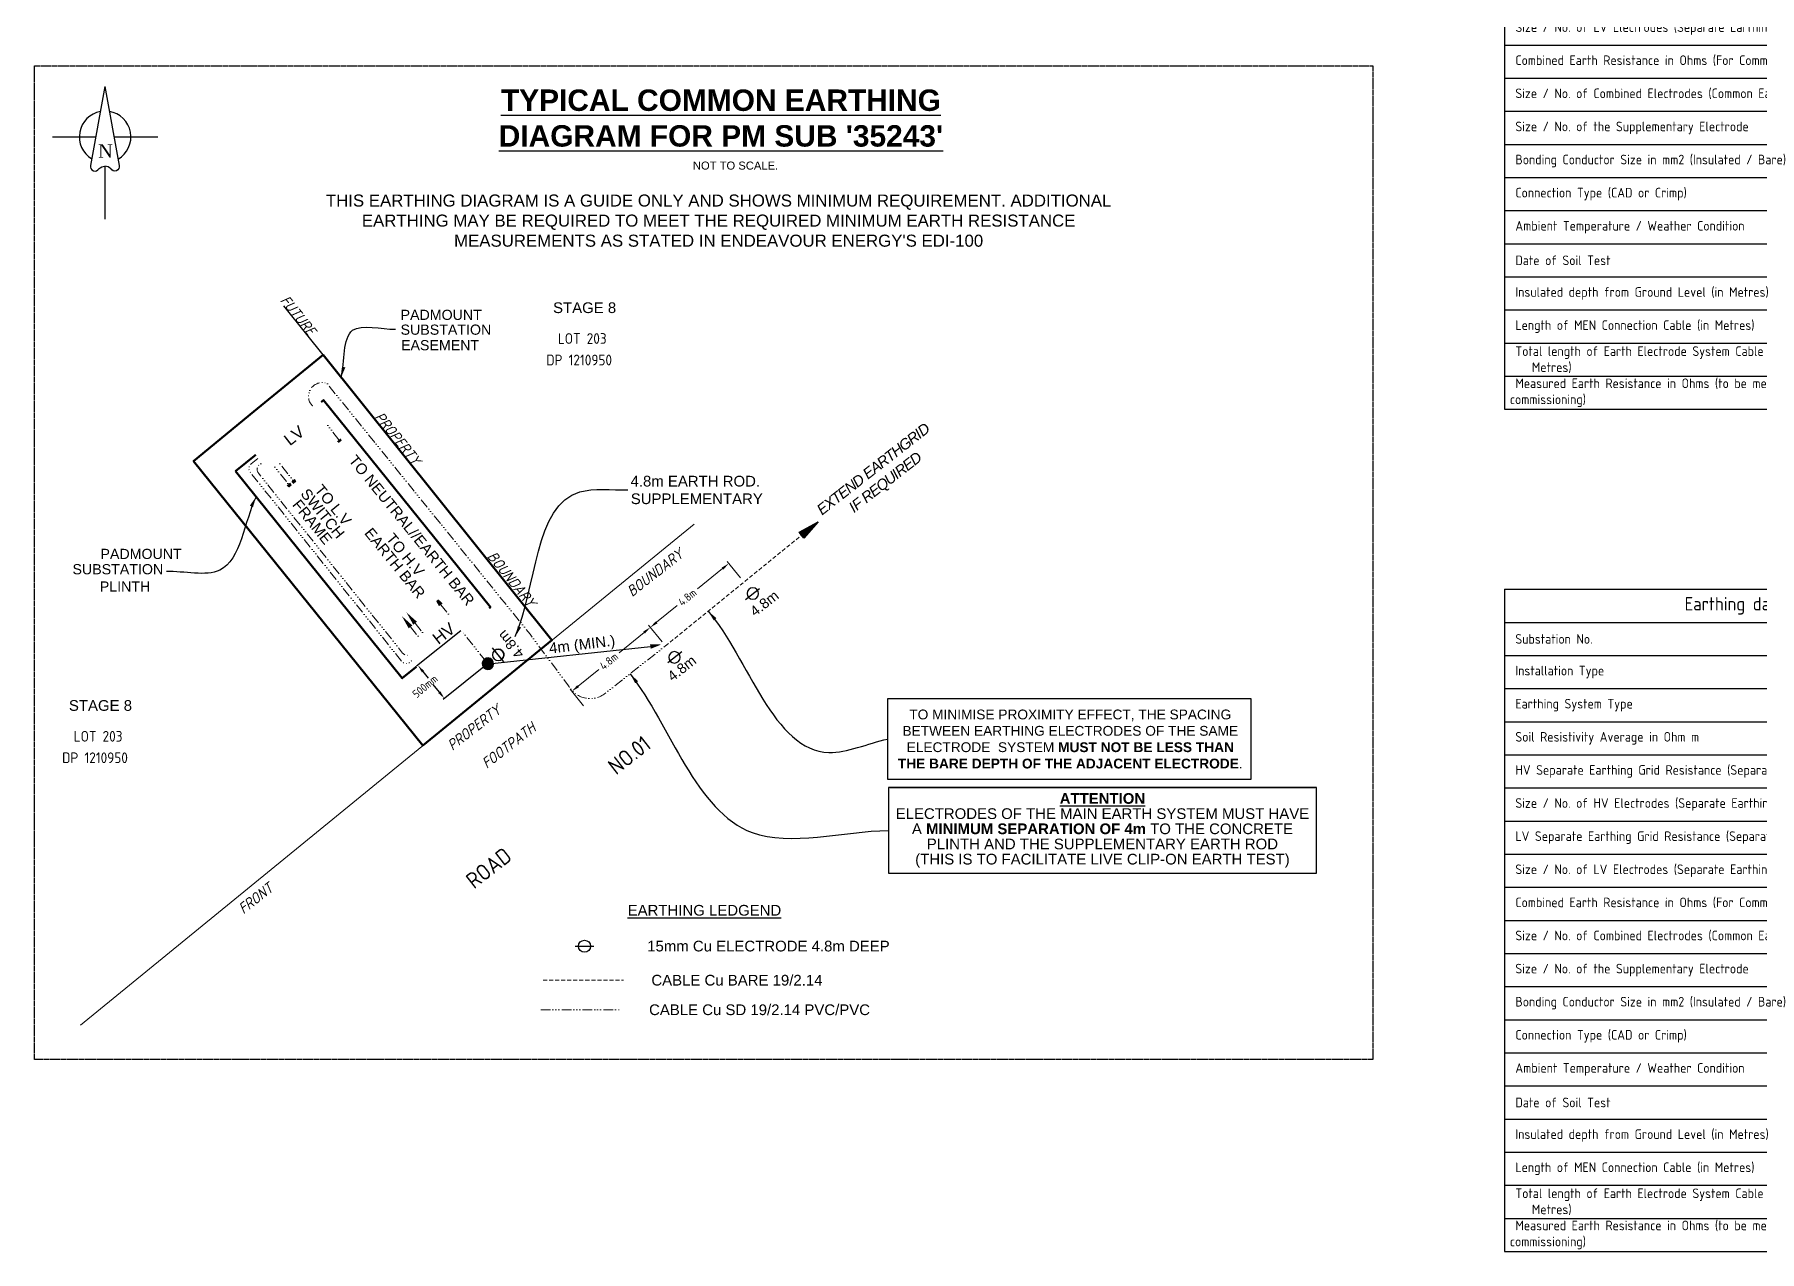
# Paper-space layout 'EARTHING' of a CAD drawing. Extents: x 6 to 839, y -116 to 471.
# Drawn here: x 303.3 to 625.8, y 5.8 to 233.2 of the extents above; entities that cross this region are included whole.
import ezdxf
from ezdxf.enums import TextEntityAlignment as Align

# ---------------------------------------------------------------- set-up
doc = ezdxf.new("R2010")
doc.units = 0
doc.header["$PDSIZE"] = -5
for name, pattern in [('ACAD_ISO14W100', [24, 12, -3, 0, -3, 0, -3, 0, -3]), ('Cable Exist OH', [1, 1, 0]), ('DASHED', [0.75, 0.5, -0.25])]:
    doc.linetypes.add(name, pattern=pattern)
doc.layers.add('_User_HV_Exist', color=7, linetype='Continuous')
doc.layers.add('Notes', color=7, linetype='Continuous')
doc.styles.add('ARIAL', font='arial.ttf', dxfattribs={"height": 2})
doc.styles.add('iecARIAL', font='arial.ttf', dxfattribs={"height": 2})
doc.styles.add('iecISOCP', font='isocp.shx')
doc.styles.add('iecNAME', font='times.ttf')
doc.styles.add('ieISOCP', font='isocp.shx')
doc.styles.add('ISOCP', font='isocp.shx')
doc.styles.get("Standard").update_dxf_attribs({"font": 'isocp.shx'})
doc.dimstyles.new('ISO-25', dxfattribs={"dimtxt": 2.5, "dimasz": 2.5, "dimexe": 1.25, "dimexo": 0.625, "dimtad": 1, "dimtxsty": 'Standard', "dimcen": 2.5, "dimadec": 0, "dimazin": 0, "dimtfac": 1, "dimtmove": 0, "dimatfit": 3, "dimfxl": 1, "dimarcsym": 0})
doc.dimstyles.get("Standard").update_dxf_attribs({"dimtxt": 0.18, "dimasz": 0.18, "dimexe": 0.18, "dimexo": 0.0625, "dimgap": 0.09, "dimtad": 0, "dimtih": 1, "dimtoh": 1, "dimdec": 4, "dimzin": 0, "dimdsep": 46, "dimtxsty": 'Standard', "dimcen": 0.09, "dimadec": 0, "dimazin": 0, "dimtfac": 1, "dimtdec": 4, "dimtofl": 0, "dimtmove": 0, "dimatfit": 3, "dimfxl": 1, "dimtolj": 1, "dimtzin": 0, "dimarcsym": 0})
doc.dimstyles.new('UGT1', dxfattribs={"dimtxt": 2.5, "dimasz": 2, "dimexe": 1.25, "dimexo": 0.625, "dimgap": 1, "dimtad": 1, "dimjust": 1, "dimlfac": 1000, "dimtxsty": 'iecISOCP', "dimblk1": 'M05', "dimblk2": 'NONE', "dimsah": 1, "dimcen": 0, "dimse1": 1, "dimse2": 1, "dimadec": 0, "dimazin": 0, "dimtfac": 1, "dimtmove": 0, "dimatfit": 3, "dimfxl": 1, "dimarcsym": 0})

# ---------------------------------------------------------------- blocks, each defined once
blk = doc.blocks.new('ARROW')
blk.add_hatch(color=256).paths.add_polyline_path([(4, -0.64), (4, 0.75), (0, 0)])
for p, q in [((0, 0), (4, 0.75)), ((4, -0.64), (0, 0)), ((4, 0.75), (4, -0.64))]:
    blk.add_line(p, q)
blk = doc.blocks.new('_None')
for p, q in [((-224.12, 37.61), (50.97, 171.88)), ((50.97, 171.88), (136.74, -98.28)), ((136.74, -98.28), (-121.37, -162.18))]:
    blk.add_line(p, q)
blk = doc.blocks.new('M05')
blk.add_hatch(color=256).paths.add_polyline_path([(-2, 0), (-0.7, -0.75), (-0.7, 0.75)])
at = {"color": 1}
blk.add_lwpolyline([(-0.7, 0.75), (-0.7, -0.75), (-2, 0)], close=True, dxfattribs=at)
blk = doc.blocks.new('*D173')
at = {"layer": 'Defpoints', "color": 0, "lineweight": 0, "transparency": 16777216}
for p in [(433.07, 134.36), (435.9, 130.88), (421.23, 118.94)]:
    blk.add_point(p, dxfattribs=at)
at = {"layer": 'Notes', "color": 0, "lineweight": 5, "transparency": 16777216}
for p, q in [((431.91, 133.41), (427.23, 129.6)), ((435.27, 131.66), (432.76, 134.74)), ((419.57, 123.37), (423.43, 126.5)), ((420.6, 119.72), (418.09, 122.81))]:
    blk.add_line(p, q, dxfattribs=at)
at = {"layer": 'Notes', "color": 0, "lineweight": 0, "transparency": 16777216}
for points in [[(431.75, 133.6), (432.07, 133.21), (433.07, 134.36)], [(419.41, 123.56), (419.73, 123.17), (418.41, 122.42)]]:
    blk.add_solid(points, dxfattribs=at)
at = {"layer": 'Notes', "color": 0, "lineweight": 5, "transparency": 16777216, "insert": (425.33, 128.05), "char_height": 1.5, "attachment_point": 5, "rotation": 39.144, "style": 'ISOCP'}
blk.add_mtext('4.8m', dxfattribs=at)
blk = doc.blocks.new('*D174')
at = {"layer": 'Defpoints', "color": 0, "lineweight": 0, "transparency": 16777216}
for p in [(418.41, 122.42), (421.23, 118.94), (406.57, 107.01)]:
    blk.add_point(p, dxfattribs=at)
at = {"layer": 'Notes', "color": 0, "lineweight": 5, "transparency": 16777216}
for p, q in [((420.6, 119.72), (418.09, 122.81)), ((417.24, 121.47), (412.56, 117.66)), ((404.9, 111.43), (408.76, 114.57)), ((405.94, 107.78), (403.43, 110.87))]:
    blk.add_line(p, q, dxfattribs=at)
at = {"layer": 'Notes', "color": 0, "lineweight": 0, "transparency": 16777216}
for points in [[(417.09, 121.67), (417.4, 121.28), (418.41, 122.42)], [(404.75, 111.62), (405.06, 111.23), (403.74, 110.48)]]:
    blk.add_solid(points, dxfattribs=at)
at = {"layer": 'Notes', "color": 0, "lineweight": 5, "transparency": 16777216, "insert": (410.66, 116.11), "char_height": 1.5, "attachment_point": 5, "rotation": 39.144, "style": 'ISOCP'}
blk.add_mtext('4.8m', dxfattribs=at)
blk = doc.blocks.new('*D175')
at = {"color": 0, "lineweight": -2, "transparency": 16777216}
for p, q in [((382.98, 121.75), (374.72, 115.15)), ((375.89, 114.17), (376.9, 112.91)), ((387.93, 115.55), (379.68, 108.95)), ((378.97, 110.31), (377.83, 111.74))]:
    blk.add_line(p, q, dxfattribs=at)
at = {"color": 0, "lineweight": 0, "transparency": 16777216}
for points in [[(376.09, 114.32), (375.7, 114.01), (374.96, 115.34)], [(379.17, 110.47), (378.78, 110.15), (379.91, 109.14)]]:
    blk.add_solid(points, dxfattribs=at)
at = {"layer": 'Defpoints', "color": 0, "lineweight": 0, "transparency": 16777216}
for p in [(383.09, 121.84), (388.05, 115.64), (379.91, 109.14)]:
    blk.add_point(p, dxfattribs=at)
at = {"color": 0, "transparency": 16777216, "insert": (376.29, 111.42), "char_height": 1.5, "attachment_point": 5, "rotation": 40}
blk.add_mtext('\\A1;500mm       ', dxfattribs=at)
blk = doc.blocks.new('JPD_Box-20x10')
at = {"layer": 'Notes', "linetype": 'Continuous'}
blk.add_lwpolyline([(-10, -5), (10, -5), (10, 5), (-10, 5)], close=True, dxfattribs=at)
blk = doc.blocks.new('NorthPnt 11(NP11)')
for p, q in [((-19.7, 0.02), (-3.49, 0)), ((3.32, 0), (19.7, -0.02)), ((-0.08, -10.94), (-0.08, -30.8))]:
    blk.add_line(p, q)
for points in [[(-0.08, 18.81), (-5.43, -10.68, 0.877048), (-2.29, -11.9, -0.1543), (-0.08, -10.94, 0.090511)], [(-0.08, 18.81), (5.26, -10.68, -0.877048), (2.13, -11.9, 0.1543), (-0.08, -10.94, -0.090511)]]:
    blk.add_lwpolyline(points, format="xyb")
for start, end in [(100.5988, 238.86433), (300.09942, 80.43745)]:
    blk.add_arc((0, 0), 9.64, start, end)
at = {"color": 7, "style": 'iecNAME'}
blk.add_text('N', height=5.02, dxfattribs=at).set_placement((-2.62, -7.82))
blk = doc.blocks.new('*T225')
at = {"layer": 'Notes', "lineweight": -2, "transparency": 16777216}
for p, q in [((0, 0), (116.72, 0)), ((0, 0), (0, -123.73)), ((116.72, 0), (116.72, -123.73)), ((0, -6.19), (116.72, -6.19)), ((78.89, -6.19), (78.89, -123.73)), ((0, -12.37), (116.72, -12.37)), ((0, -18.56), (116.72, -18.56)), ((0, -24.75), (116.72, -24.75)), ((0, -30.93), (116.72, -30.93)), ((0, -37.12), (116.72, -37.12)), ((0, -43.31), (116.72, -43.31)), ((0, -49.49), (116.72, -49.49)), ((0, -55.68), (116.72, -55.68)), ((0, -61.87), (116.72, -61.87)), ((0, -68.05), (116.72, -68.05)), ((0, -74.24), (116.72, -74.24)), ((0, -80.43), (116.72, -80.43)), ((0, -86.61), (116.72, -86.61)), ((0, -92.8), (116.72, -92.8)), ((0, -98.99), (116.72, -98.99)), ((0, -105.17), (116.72, -105.17)), ((0, -111.36), (116.72, -111.36)), ((0, -117.54), (116.72, -117.54)), ((0, -123.73), (116.72, -123.73))]:
    blk.add_line(p, q, dxfattribs=at)
at = {"layer": 'Notes', "color": 0, "transparency": 16777216}
for s, insert, char_height, width, attachment_point in [('Earthing data to be capture to GIS', (58.36, -3.09), 2.5, 114.7151, 5), (' Substation No. ', (1, -9.28), 1.8, 76.8903, 4), ('35237', (79.89, -9.28), 1.8, 35.8248, 4), (' Installation Type', (1, -15.47), 1.8, 76.8903, 4), (' UNDERGROUND', (79.89, -15.47), 1.8, 35.8248, 4), (' Earthing System Type', (1, -21.65), 1.8, 76.8903, 4), (' COMMON', (79.89, -21.65), 1.8, 35.8248, 4), ('30.9 ohm metres DEPTH (1.10m)\\P9.92 ohm metres DEPTH (INFINITY)', (79.89, -27.84), 1.8, 35.8248, 4), (' Soil Resistivity Average in Ohm m', (1, -27.84), 1.8, 76.8903, 4), (' HV Separate Earthing Grid Resistance (Separate Earthing Only)', (1, -34.03), 1.8, 76.8903, 4), (' N/A', (79.89, -34.03), 1.8, 35.8248, 4), (' Size / No. of HV Electrodes (Separate Earthing Only)', (1, -40.21), 1.8, 76.8903, 4), (' N/A', (79.89, -40.21), 1.8, 35.8248, 4), (' LV Separate Earthing Grid Resistance (Separate Earthing Only)', (1, -46.4), 1.8, 76.8903, 4), (' N/A', (79.89, -46.4), 1.8, 35.8248, 4), (' Size / No. of LV Electrodes (Separate Earthing Only)', (1, -52.59), 1.8, 76.8903, 4), (' N/A', (79.89, -52.59), 1.8, 35.8248, 4), (' Combined Earth Resistance in Ohms (For Common Earthing)', (1, -58.77), 1.8, 76.8903, 4), ('1.56 ohm', (79.89, -58.77), 1.8, 35.8248, 4), (' Size / No. of Combined Electrodes (Common Earthing)', (1, -64.96), 1.8, 76.8903, 4), (' 2 x 4.8m', (79.89, -64.96), 1.8, 35.8248, 4), (' Size / No. of the Supplementary Electrode', (1, -71.15), 1.8, 76.8903, 4), (' 1 x 4.8m', (79.89, -71.15), 1.8, 35.8248, 4), (' Bonding Conductor Size in mm2 (Insulated / Bare)', (1, -77.33), 1.8, 76.8903, 4), (' INSULATED 19/2.14 PVC/PVC', (79.89, -77.33), 1.8, 35.8248, 4), (' Connection Type (CAD or Crimp)', (1, -83.52), 1.8, 76.8903, 4), (' Crimp', (79.89, -83.52), 1.8, 35.8248, 4), (' Ambient Temperature / Weather Condition', (1, -89.71), 1.8, 76.8903, 4), ('27 deg C', (79.89, -89.71), 1.8, 35.8248, 4), (' Date of Soil Test', (1, -95.89), 1.8, 76.8903, 4), ('30/03/2016', (79.89, -95.89), 1.8, 35.8248, 4), (' Insulated depth from Ground Level (in Metres)', (1, -102.08), 1.8, 76.8903, 4), (' NIL', (79.89, -102.08), 1.8, 35.8248, 4), (' Length of MEN Connection Cable (in Metres)', (1, -108.27), 1.8, 76.8903, 4), (' NIL', (79.89, -108.27), 1.8, 35.8248, 4), (' Total length of Earth Electrode System Cable (incl. Insulated & Bare in        Metres)', (1, -114.45), 1.8, 76.8903, 4), (' INSULATED: 12 (m)\\P BARE: 15(m)', (79.89, -114.45), 1.8, 35.8248, 4), (' Measured Earth Resistance in Ohms (to be measured by L1 ASP on commissioning)', (1, -120.64), 1.8, 76.8903, 4), ('  _ Ohm', (79.89, -120.64), 1.8, 35.8248, 4)]:
    blk.add_mtext(s, dxfattribs=dict(at, insert=insert, char_height=char_height, width=width, attachment_point=attachment_point))
blk = doc.blocks.new('*T252')
at = {"layer": 'Notes', "lineweight": -2, "transparency": 16777216}
for p, q in [((0, 0), (116.72, 0)), ((0, 0), (0, -123.73)), ((116.72, 0), (116.72, -123.73)), ((0, -6.19), (116.72, -6.19)), ((78.89, -6.19), (78.89, -123.73)), ((0, -12.37), (116.72, -12.37)), ((0, -18.56), (116.72, -18.56)), ((0, -24.75), (116.72, -24.75)), ((0, -30.93), (116.72, -30.93)), ((0, -37.12), (116.72, -37.12)), ((0, -43.31), (116.72, -43.31)), ((0, -49.49), (116.72, -49.49)), ((0, -55.68), (116.72, -55.68)), ((0, -61.87), (116.72, -61.87)), ((0, -68.05), (116.72, -68.05)), ((0, -74.24), (116.72, -74.24)), ((0, -80.43), (116.72, -80.43)), ((0, -86.61), (116.72, -86.61)), ((0, -92.8), (116.72, -92.8)), ((0, -98.99), (116.72, -98.99)), ((0, -105.17), (116.72, -105.17)), ((0, -111.36), (116.72, -111.36)), ((0, -117.54), (116.72, -117.54)), ((0, -123.73), (116.72, -123.73))]:
    blk.add_line(p, q, dxfattribs=at)
at = {"layer": 'Notes', "color": 0, "transparency": 16777216}
for s, insert, char_height, width, attachment_point in [('Earthing data to be capture to GIS', (58.36, -3.09), 2.5, 114.7151, 5), (' Substation No. ', (1, -9.28), 1.8, 76.8903, 4), ('35242', (79.89, -9.28), 1.8, 35.8248, 4), (' Installation Type', (1, -15.47), 1.8, 76.8903, 4), (' UNDERGROUND', (79.89, -15.47), 1.8, 35.8248, 4), (' Earthing System Type', (1, -21.65), 1.8, 76.8903, 4), (' COMMON', (79.89, -21.65), 1.8, 35.8248, 4), ('30.9 ohm metres DEPTH (1.10m)\\P9.92 ohm metres DEPTH (INFINITY)', (79.89, -27.84), 1.8, 35.8248, 4), (' Soil Resistivity Average in Ohm m', (1, -27.84), 1.8, 76.8903, 4), (' HV Separate Earthing Grid Resistance (Separate Earthing Only)', (1, -34.03), 1.8, 76.8903, 4), (' N/A', (79.89, -34.03), 1.8, 35.8248, 4), (' Size / No. of HV Electrodes (Separate Earthing Only)', (1, -40.21), 1.8, 76.8903, 4), (' N/A', (79.89, -40.21), 1.8, 35.8248, 4), (' LV Separate Earthing Grid Resistance (Separate Earthing Only)', (1, -46.4), 1.8, 76.8903, 4), (' N/A', (79.89, -46.4), 1.8, 35.8248, 4), (' Size / No. of LV Electrodes (Separate Earthing Only)', (1, -52.59), 1.8, 76.8903, 4), (' N/A', (79.89, -52.59), 1.8, 35.8248, 4), (' Combined Earth Resistance in Ohms (For Common Earthing)', (1, -58.77), 1.8, 76.8903, 4), ('1.56 ohm', (79.89, -58.77), 1.8, 35.8248, 4), (' Size / No. of Combined Electrodes (Common Earthing)', (1, -64.96), 1.8, 76.8903, 4), (' 2 x 4.8m', (79.89, -64.96), 1.8, 35.8248, 4), (' Size / No. of the Supplementary Electrode', (1, -71.15), 1.8, 76.8903, 4), (' 1 x 4.8m', (79.89, -71.15), 1.8, 35.8248, 4), (' Bonding Conductor Size in mm2 (Insulated / Bare)', (1, -77.33), 1.8, 76.8903, 4), (' INSULATED 19/2.14 PVC/PVC', (79.89, -77.33), 1.8, 35.8248, 4), (' Connection Type (CAD or Crimp)', (1, -83.52), 1.8, 76.8903, 4), (' Crimp', (79.89, -83.52), 1.8, 35.8248, 4), (' Ambient Temperature / Weather Condition', (1, -89.71), 1.8, 76.8903, 4), ('27 deg C', (79.89, -89.71), 1.8, 35.8248, 4), (' Date of Soil Test', (1, -95.89), 1.8, 76.8903, 4), ('30/03/2016', (79.89, -95.89), 1.8, 35.8248, 4), (' Insulated depth from Ground Level (in Metres)', (1, -102.08), 1.8, 76.8903, 4), (' NIL', (79.89, -102.08), 1.8, 35.8248, 4), (' Length of MEN Connection Cable (in Metres)', (1, -108.27), 1.8, 76.8903, 4), (' NIL', (79.89, -108.27), 1.8, 35.8248, 4), (' Total length of Earth Electrode System Cable (incl. Insulated & Bare in        Metres)', (1, -114.45), 1.8, 76.8903, 4), (' INSULATED: 12 (m)\\P BARE: 15(m)', (79.89, -114.45), 1.8, 35.8248, 4), (' Measured Earth Resistance in Ohms (to be measured by L1 ASP on commissioning)', (1, -120.64), 1.8, 76.8903, 4), ('  _ Ohm', (79.89, -120.64), 1.8, 35.8248, 4)]:
    blk.add_mtext(s, dxfattribs=dict(at, insert=insert, char_height=char_height, width=width, attachment_point=attachment_point))

psp = doc.layouts.new('EARTHING')

# ---------------------------------------------------------------- hatches: boundary and pattern name
at = {"layer": 'Notes'}
h = psp.add_hatch(color=256, dxfattribs=at)
edge = h.paths.add_edge_path()
edge.add_ellipse((435.93957, 130.86108), major_axis=(-0.9862, 0.41187), ratio=1, start_angle=-225, end_angle=135, ccw=False)
h = psp.add_hatch(color=256, dxfattribs=at)
edge = h.paths.add_edge_path()
edge.add_ellipse((421.28663, 118.93428), major_axis=(-0.9862, 0.41187), ratio=1, start_angle=-225, end_angle=135, ccw=False)
h = psp.add_hatch(color=256, dxfattribs=at)
edge = h.paths.add_edge_path()
edge.add_ellipse((388.04706, 115.64017), major_axis=(0.46639, 0.96161), ratio=1, start_angle=0, end_angle=360, ccw=False)

# ---------------------------------------------------------------- linework, layer by layer
at = {"layer": 'Notes', "linetype": 'Continuous', "lineweight": 15, "ltscale": 0.5}
psp.add_line((426.629, 141.73708), (311.85852, 48.10156), dxfattribs=at)
at = {"layer": 'Notes'}
for p, q in [((436.22839, 127.63789), (438.82273, 129.71756)), ((391.01001, 116.00196), (388.93186, 118.59752)), ((421.70832, 115.85036), (424.30266, 117.93003)), ((404.35833, 62.84873), (407.85833, 62.84873))]:
    psp.add_line(p, q, dxfattribs=at)
at = {"layer": 'Notes', "color": 8, "linetype": 'DASHED', "lineweight": 9, "ltscale": 1.5}
psp.add_line((398.38484, 56.48819), (413.38484, 56.48819), dxfattribs=at)
at = {"layer": 'Notes', "color": 8, "linetype": 'ACAD_ISO14W100', "lineweight": 9, "ltscale": 0.15}
psp.add_line((397.95649, 50.96539), (412.95649, 50.96539), dxfattribs=at)
at = {"layer": 'Notes', "lineweight": 50}
psp.add_lwpolyline([(357.22284, 173.34092), (344.3093, 162.7572), (333.01236, 153.50258), (375.87278, 100.32761), (400.01858, 120.02696), (357.22284, 173.34092)], dxfattribs=at)
at = {"layer": 'Notes', "color": 8, "linetype": 'ACAD_ISO14W100', "lineweight": 9, "ltscale": 0.15, "flags": 128}
for points in [[(360.15838, 157.46532), (354.80127, 164.40635, -0.687667738), (357.96896, 167.99567), (395.92988, 121.14468), (403.11126, 111.50622, 0.438887178), (409.7829, 109.93021), (421.22847, 118.95009)], [(374.43631, 123.20158), (376.17867, 121.02934), (376.92907, 120.09379, -0.414213562), (376.75926, 118.54746), (373.48285, 115.91945, -0.414213562), (371.93651, 116.08926), (343.59897, 151.41835, -0.414213562), (343.76878, 152.96469), (346.18711, 154.90444, -0.414213562), (347.73345, 154.73463), (352.16004, 149.21589)], [(373.57823, 122.51331), (375.38273, 120.26361, -0.414213562), (375.21292, 118.71727), (373.65266, 117.46579, -0.414213562), (372.10633, 117.6356), (345.14531, 151.24854, -0.414213562), (345.31512, 152.79488), (346.0173, 153.3581, -0.414213562), (347.56364, 153.18829), (351.30196, 148.52763)]]:
    psp.add_lwpolyline(points, format="xyb", dxfattribs=at)
at = {"layer": 'Notes', "lineweight": 50}
psp.add_lwpolyline([(340.85943, 151.62208), (372.03739, 112.93091), (388.5147, 126.20859), (357.33674, 164.89976)], close=True, dxfattribs=at)
at = {"layer": 'Notes', "color": 8, "linetype": 'DASHED', "lineweight": 9, "ltscale": 1.5, "flags": 128}
psp.add_lwpolyline([(421.22847, 118.95009), (449.78368, 142.14966)], dxfattribs=at)
at = {"layer": 'Notes', "color": 8, "linetype": 'ACAD_ISO14W100', "lineweight": 9, "ltscale": 0.15, "flags": 128}
psp.add_lwpolyline([(379.24616, 126.65184), (388.04706, 115.64017)], dxfattribs=at)
at = {"layer": 'Notes'}
psp.add_lwpolyline([(389.30429, 118.13509, -1), (390.63758, 116.46439)], format="xyb", close=True, dxfattribs=at)
psp.add_circle((406.10833, 62.84873), 1.125, dxfattribs=at)
at = {"layer": 'Notes', "extrusion": (0, 0, -1)}
for centre, major_axis, start_param, end_param in [((437.57362, 128.74902), (-0.41187, -0.9862), 5.497787144, 11.780972451), ((388.04706, 115.64017), (0.96161, -0.46639), 3.926990817, 10.210176124), ((389.97765, 117.29145), (-0.98642, 0.41135), 5.497787144, 11.780972451), ((422.92069, 116.82222), (-0.41187, -0.9862), 5.497787144, 11.780972451)]:
    psp.add_ellipse(centre, major_axis=major_axis, ratio=1, start_param=start_param, end_param=end_param, dxfattribs=at)
at = {"layer": 'Notes', "linetype": 'ACAD_ISO14W100', "ltscale": 0.5}
for points in [[(360.49746, 157.73847), (361.7973, 155.43084), (359.8193, 157.19217)], [(351.08889, 149.48917), (352.38386, 147.1788), (350.40958, 148.94429)], [(351.94696, 150.17743), (353.24193, 147.86707), (351.26765, 149.63256)], [(379.58575, 126.92436), (377.61104, 128.68938), (378.90657, 126.37932)], [(373.91789, 122.78575), (371.94361, 124.55124), (373.23858, 122.24088)], [(374.77596, 123.47402), (372.80168, 125.23951), (374.09665, 122.92914)]]:
    psp.add_solid(points, dxfattribs=at)
at = {"layer": 'Notes', "color": 7}
psp.add_solid([(418.33523, 119.25668), (418.51026, 118.44194), (420.48219, 119.22217)], dxfattribs=at)

# ---------------------------------------------------------------- block references
for name, p in [('*T225', (578.10155, 286.89938)), ('*T252', (578.10155, 129.54352))]:
    psp.add_blockref(name, p)
at = {"layer": 'Notes', "lineweight": 0, "xscale": 0.4999999999999994, "yscale": 0.4999999999999994, "zscale": 0.75}
psp.add_blockref('NorthPnt 11(NP11)', (316.48805, 214.08647, -3.06395), dxfattribs=at)
at = {"layer": 'Notes', "rotation": 217.9858374012393}
psp.add_blockref('ARROW', (449.78368, 142.14966), dxfattribs=at)

# ---------------------------------------------------------------- texts
at = {"layer": 'Notes', "color": 7, "style": 'ARIAL'}
psp.add_text('NOT TO SCALE.', height=1.5, dxfattribs=at).set_placement((434.33907, 207.51006), align=Align.BOTTOM_CENTER)
at = {"layer": 'Notes', "color": 9, "linetype": 'DASHED', "lineweight": 9, "ltscale": 0.5, "style": 'iecISOCP', "oblique": 15, "text_generation_flag": 6}
psp.add_text('FUTURE                 PROPERTY                   BOUNDARY', height=2, rotation=129, dxfattribs=at).set_placement((373.12198, 155.35071), align=Align.MIDDLE_CENTER)
at = {"layer": 'Notes'}
for s, height, style, p in [('PADMOUNT', 1.9, 'ARIAL', (371.7245, 179.87398)), ('STAGE 8', 2, 'iecARIAL', (400.22725, 181.15469)), ('SUBSTATION', 1.9, 'ARIAL', (371.71669, 177.10455)), ('EASEMENT', 1.9, 'ARIAL', (371.80616, 174.20125)), ('PADMOUNT', 1.9, 'ARIAL', (315.61872, 135.20232)), ('SUBSTATION', 1.9, 'ARIAL', (310.38612, 132.34216)), ('PLINTH', 1.9, 'ARIAL', (315.4952, 129.1083)), ('STAGE 8', 2, 'iecARIAL', (309.71598, 106.83172))]:
    psp.add_text(s, height=height, dxfattribs=dict(at, style=style)).set_placement(p)
at = {"layer": 'Notes', "linetype": 'Continuous', "lineweight": 25, "style": 'ieISOCP'}
for s, p in [('LOT 203', (401.1228, 175.39927)), ('DP 1210950', (398.9601, 171.38522)), ('LOT 203', (310.61152, 101.0763)), ('DP 1210950', (308.44882, 97.06225))]:
    psp.add_text(s, height=2, dxfattribs=at).set_placement(p)
at = {"layer": 'Notes', "color": 7, "style": 'ARIAL'}
for s, p in [('4.8m EARTH ROD.', (414.71029, 148.74617)), ('SUPPLEMENTARY', (414.75543, 145.4601))]:
    psp.add_text(s, height=2, dxfattribs=at).set_placement(p)
at = {"layer": 'Notes', "color": 9, "linetype": 'DASHED', "lineweight": 9, "ltscale": 0.5, "style": 'iecISOCP', "oblique": 15}
for s, p in [('BOUNDARY', (419.28707, 132.6574)), ('FRONT                                     PROPERTY', (365.91511, 88.44688)), ('FOOTPATH', (391.90707, 100.34843))]:
    psp.add_text(s, height=2, rotation=38, dxfattribs=at).set_placement(p, align=Align.MIDDLE_CENTER)
at = {"layer": 'Notes', "style": 'ARIAL'}
for rotation, p in [(38, (437.97735, 124.36255)), (130.001492, (394.94804, 117.56896)), (38, (422.54972, 112.22082))]:
    psp.add_text('4.8m', height=1.9, rotation=rotation, dxfattribs=at).set_placement(p)
at = {"layer": 'Notes', "color": 7, "style": 'ARIAL'}
psp.add_text('4m (MIN.)', height=2, rotation=7, dxfattribs=at).set_placement((399.60583, 117.51483))
at = {"layer": 'Notes'}
for s, p in [('NO.01', (414.49162, 98.56148)), ('ROAD', (388.19112, 77.47518))]:
    psp.add_text(s, height=3, rotation=38, dxfattribs=at).set_placement(p, align=Align.MIDDLE_CENTER)
at = {"layer": 'Notes', "insert": (431.60648, 222.92876), "char_height": 4, "width": 114.8118819, "attachment_point": 2, "style": 'ARIAL'}
psp.add_mtext("{\\fArial|b1|i0|c0|p34;\\LTYPICAL COMMON EARTHING ^JDIAGRAM FOR PM SUB '35243'}", dxfattribs=at)
at = {"layer": 'Notes', "linetype": 'Continuous', "insert": (431.17949, 200.2899), "char_height": 5.625, "width": 152.0394207, "attachment_point": 5, "style": 'iecARIAL'}
psp.add_mtext("{\\H0.4x;\\PTHIS EARTHING DIAGRAM IS A GUIDE ONLY AND SHOWS MINIMUM REQUIREMENT. ADDITIONAL EARTHING MAY BE REQUIRED TO MEET THE REQUIRED MINIMUM EARTH RESISTANCE MEASUREMENTS AS STATED IN ENDEAVOUR ENERGY'S EDI-100}", dxfattribs=at)
at = {"layer": 'Notes', "insert": (446.7785, 142.91873), "char_height": 2, "attachment_point": 1, "rotation": 38, "style": 'ARIAL'}
psp.add_mtext_dynamic_manual_height_columns('\\pi3.169;{\\fArial|b0|i1|c0|p34;\\T0.9;EXTEND EARTHGRID\\P\\pi8.1574;IF REQUIRED}', width=32.7827573, gutter_width=1, heights=[0], dxfattribs=at)
at = {"layer": 'Notes', "char_height": 2, "style": 'ARIAL'}
for s, insert, attachment_point in [('{\\LEARTHING LEDGEND}', (428.53016, 69.55116), 5), ('15mm Cu ELECTRODE 4.8m DEEP ', (417.83083, 62.85901), 4), (' CABLE Cu BARE 19/2.14', (417.83083, 56.48819), 4), (' CABLE Cu SD 19/2.14 PVC/PVC', (417.40248, 50.96539), 4)]:
    psp.add_mtext(s, dxfattribs=dict(at, insert=insert, attachment_point=attachment_point))

# ---------------------------------------------------------------- dimensions: what is measured, and where the dimension line sits
at = {"layer": 'Notes', "color": 8, "lineweight": 5}
for base, p1, p2, picture, middle in [((433.07261, 134.35571), (421.23399, 118.94481), (435.89991, 130.88218), '*D173', (425.32763, 128.05166)), ((418.4067, 122.41835), (406.56808, 107.00744), (421.23399, 118.94481), '*D174', (410.66172, 116.11429))]:
    dim = psp.add_linear_dim(base=base, p1=p1, p2=p2, angle=39.1439766, text='4.8m', dimstyle='ISO-25', override={"dimtxt": 1.5, "dimasz": 1.5, "dimexe": 0.5, "dimexo": 1, "dimtad": 0, "dimtxsty": 'ISOCP', "dimlwd": 5, "dimlwe": 5}, dxfattribs=at)
    dim.commit()
    dim.dimension.update_dxf_attribs({"geometry": picture, "text_midpoint": middle, "dimtype": 161})

# ---------------------------------------------------------------- leaders
at = {"layer": 'Notes', "color": 8, "lineweight": 15, "path_type": 1}
for points in [[(360.59894, 169.13505), (362.76261, 177.92882), (370.76751, 178.14647)], [(393.13469, 120.69946), (405.21665, 147.7431), (414.21871, 148.14825)], [(344.72279, 146.82774), (337.91127, 133.11355), (327.93516, 132.87113)], [(429.22935, 125.45038), (451.80871, 99.05797), (462.75279, 101.55345)], [(414.63636, 113.75506), (437.42717, 84.09928), (462.93194, 84.48638)]]:
    psp.add_leader(points, dimstyle='UGT1', override={"dimasz": 2, "dimlwd": 15}, dxfattribs=at)

# ---------------------------------------------------------------- next in the draw order: texts
at = {"layer": 'Notes', "color": 0, "insert": (357.16594, 143.70911), "char_height": 2, "width": 13.4652449, "attachment_point": 5, "rotation": 309.2, "line_spacing_factor": 0.75, "style": 'iecARIAL', "bg_fill": 2}
psp.add_mtext('TO L.V\\PSWITCH\\PFRAME', dxfattribs=at)
at = {"layer": 'Notes', "color": 0, "insert": (502.93194, 84.48742), "char_height": 2, "width": 77.5487275, "attachment_point": 5, "line_spacing_factor": 0.85, "style": 'iecARIAL', "bg_fill": 3, "box_fill_scale": 1.5, "bg_fill_color": 256, "bg_fill_transparency": 0}
psp.add_mtext('{\\fArial|b1|i0|c0|p34;\\LATTENTION}\\PELECTRODES OF THE MAIN EARTH SYSTEM MUST HAVE A {\\fArial|b1|i0|c0|p34;MINIMUM SEPARATION OF 4m} TO THE CONCRETE PLINTH AND THE SUPPLEMENTARY EARTH ROD\\P(THIS IS TO FACILITATE LIVE CLIP-ON EARTH TEST)', dxfattribs=at)

# ---------------------------------------------------------------- next in the draw order: block references
at = {"layer": 'Notes', "rotation": 180.0014919692738}
for p, xscale, yscale, zscale in [((496.75279, 101.55433), 3.399999999999999, 1.5, 1.1111111111111), ((502.93194, 84.48742), 3.999999999999999, 1.6, 0.8333333333333333)]:
    psp.add_blockref('JPD_Box-20x10', p, dxfattribs=dict(at, xscale=xscale, yscale=yscale, zscale=zscale))

# ---------------------------------------------------------------- next in the draw order: texts
at = {"layer": 'Notes', "color": 0, "attachment_point": 5, "line_spacing_factor": 0.75, "style": 'iecARIAL', "bg_fill": 2}
for s, insert, char_height, width, rotation in [('LV', (351.81981, 158.26535), 2.2, 13.4652449, 38), ('TO H.V\\PEARTH BAR', (371.63402, 135.22674), 2, 18.7481818, 309.2)]:
    psp.add_mtext(s, dxfattribs=dict(at, insert=insert, char_height=char_height, width=width, rotation=rotation))

# ---------------------------------------------------------------- next in the draw order: texts
at = {"layer": 'Notes', "color": 0, "insert": (379.7869, 121.29274), "char_height": 2.2, "width": 13.4652449, "attachment_point": 5, "rotation": 38, "line_spacing_factor": 0.75, "style": 'iecARIAL', "bg_fill": 2}
psp.add_mtext('HV', dxfattribs=at)
at = {"layer": 'Notes', "insert": (496.75279, 101.55433), "char_height": 2, "width": 64.535645, "attachment_point": 5, "style": 'iecARIAL', "bg_fill": 3, "box_fill_scale": 1.5, "bg_fill_color": 256, "bg_fill_transparency": 5241164}
psp.add_mtext('\\pl0.33334;{\\H0.91667x;TO MINIMISE PROXIMITY EFFECT, THE SPACING \\PBETWEEN EARTHING ELECTRODES OF THE SAME \\PELECTRODE  SYSTEM \\fArial|b1|i0|c0|p34;MUST NOT BE LESS THAN\\PTHE BARE DEPTH OF THE ADJACENT ELECTRODE\\fArial|b0|i0|c0|p34;.\\P}', dxfattribs=at)

# ---------------------------------------------------------------- next in the draw order: linework, layer by layer
at = {"layer": 'Notes', "color": 7}
psp.add_line((388.19374, 115.6088), (418.42272, 118.84962), dxfattribs=at)

# ---------------------------------------------------------------- next in the draw order: texts
at = {"layer": 'Notes', "color": 0, "insert": (373.78415, 140.55899), "char_height": 2, "width": 40.5239697, "attachment_point": 5, "rotation": 309.2, "line_spacing_factor": 0.75, "style": 'iecARIAL', "bg_fill": 2}
psp.add_mtext('TO NEUTRAL//EARTH BAR', dxfattribs=at)

# ---------------------------------------------------------------- next in the draw order: linework, layer by layer
at = {"layer": '_User_HV_Exist', "color": 7, "linetype": 'Cable Exist OH'}
psp.add_lwpolyline([(303.28238, 227.33646), (553.46266, 227.33646), (553.46266, 41.68506), (303.28238, 41.68506)], close=True, dxfattribs=at)
at = {"layer": 'Notes', "color": 7}
psp.add_line((349.84528, 182.53172), (400.01858, 120.02696), dxfattribs=at)

# ---------------------------------------------------------------- next in the draw order: dimensions: what is measured, and where the dimension line sits
at = {"color": 2}
dim = psp.add_linear_dim(base=(379.91144, 109.1379), p1=(383.09237, 121.83948), p2=(388.04706, 115.64017), angle=308.6330472, text='500mm       ', dimstyle='Standard', override={"dimscale": 1.5, "dimtxt": 1, "dimasz": 1, "dimexe": 0.2, "dimexo": 0.1, "dimgap": 0, "dimtix": 1, "dimtmove": 2, "dimatfit": 0}, dxfattribs=at)
dim.commit()
dim.dimension.update_dxf_attribs({"geometry": '*D175', "text_midpoint": (376.29158, 111.42036), "dimtype": 161, "text_rotation": 40})

doc.saveas('drawing.dxf')
